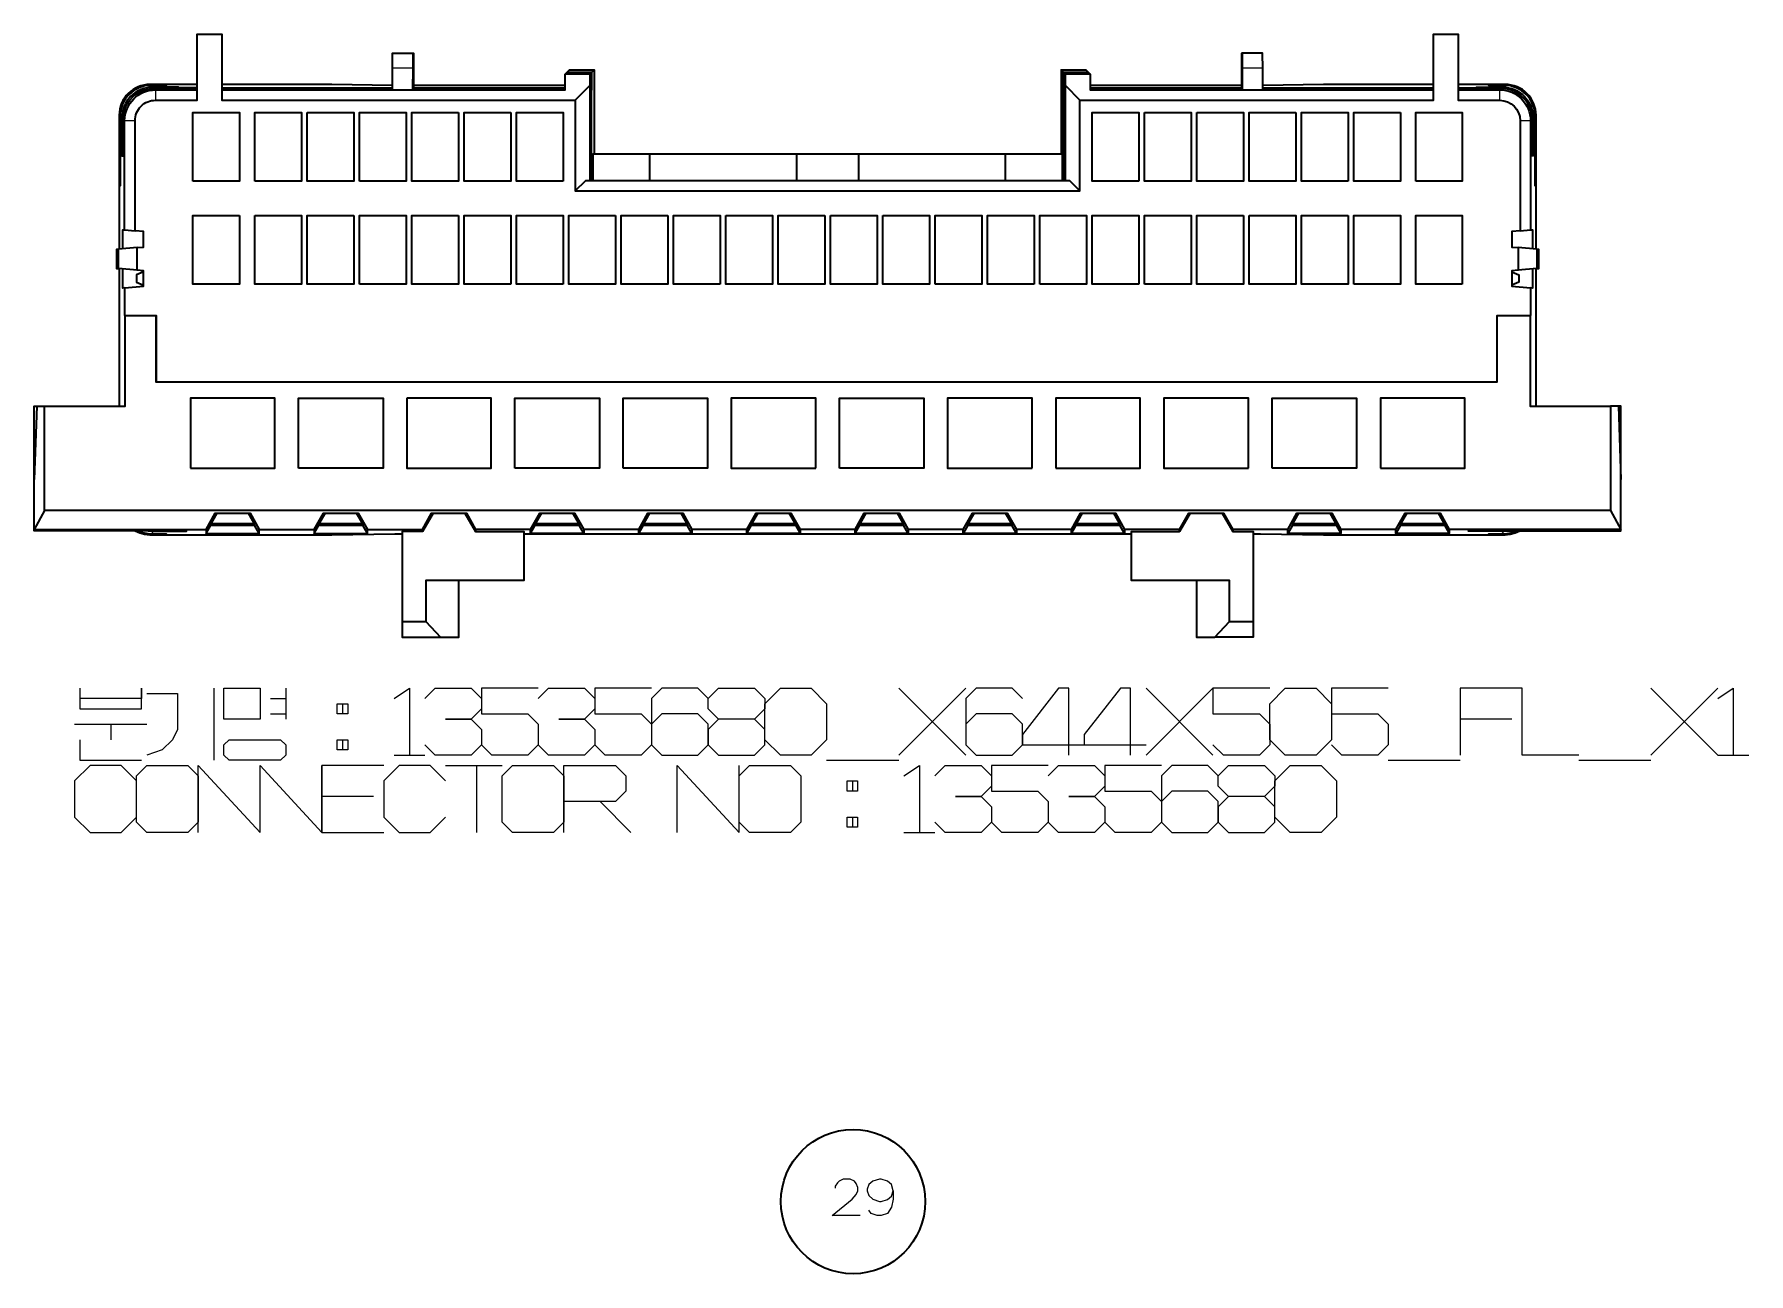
# Model space of a CAD drawing. Header units: millimetres. Extents: x 0 to 174, y 0 to 33.
# Drawn here: x 19.269 to 22.544, y 12.63 to 14.997 of the extents above; entities that cross this region are included whole.
import ezdxf

# ---------------------------------------------------------------- set-up
doc = ezdxf.new("R2010")
doc.units = ezdxf.units.MM
doc.layers.add('PDF_Geomertry', color=7, linetype='Continuous', true_color=0x405f80)

# ---------------------------------------------------------------- blocks, each defined once
blk = doc.blocks.new('SYM_13535680_004')
at = {"layer": 'PDF_Geomertry', "color": 7, "lineweight": 35}
for points in [[(-1.3347, 0.0363), (-1.3353, 0.0363), (-1.3353, 0.0892), (-1.2993, 0.0924), (-1.2993, 0.1219), (-1.3117, 0.1229), (-1.3117, 0.1661), (-1.2993, 0.1672), (-1.2993, 0.1967), (-1.3156, 0.1982), (-1.3156, 0.4085, -0.41589), (-1.2764, 0.4476), (-1.1969, 0.4476), (-1.1969, 0.5736), (-1.1497, 0.5736), (-1.1497, 0.4476), (-0.4746, 0.4476), (-0.4746, 0.2743), (0.49, 0.2743), (0.49, 0.4476), (1.1653, 0.4476), (1.1653, 0.5736), (1.2125, 0.5736), (1.2125, 0.4476), (1.2919, 0.4476, -0.412193), (1.3311, 0.4085), (1.3311, 0.1982), (1.3149, 0.1967), (1.3149, 0.1672), (1.3271, 0.1661), (1.3271, 0.1229), (1.3149, 0.1219), (1.3149, 0.0924), (1.3508, 0.0892), (1.3508, 0.0363), (1.3503, 0.0363)], [(-1.1969, 0.4779), (-1.2868, 0.4779, 0.413298), (-1.3458, 0.4189), (-1.3458, 0.1631)], [(-1.1969, 0.4715), (-1.2324, 0.4715), (-1.2324, 0.4726), (-1.2815, 0.4726, 0.415532), (-1.3406, 0.4136), (-1.3406, 0.3414), (-1.3383, 0.3414), (-1.3383, 0.4114), (-1.3383, 0.4132), (-1.3371, 0.4229), (-1.3344, 0.4324, -0.310461), (-1.279, 0.4703)], [(-1.3354, 0.1999), (-1.3354, 0.4085, -0.413268), (-1.2764, 0.4675), (-1.1969, 0.4675)], [(1.3614, 0.1631), (1.3614, 0.4189, 0.413974), (1.3022, 0.4779), (1.2125, 0.4779)], [(1.2125, 0.4715), (1.2479, 0.4715), (1.2479, 0.4726), (1.2971, 0.4726, -0.413279), (1.3561, 0.4136), (1.3561, 0.3414), (1.3539, 0.3414), (1.3539, 0.4114), (1.3531, 0.4211), (1.3506, 0.4306), (1.35, 0.4324, 0.306709), (1.2946, 0.4703)], [(1.2125, 0.4675), (1.2919, 0.4675, -0.413309), (1.351, 0.4085), (1.351, 0.1999)]]:
    blk.add_lwpolyline(points, format="xyb", dxfattribs=at)
for points in [[(-1.1497, 0.4675), (-0.8239, 0.4675), (-0.8238, 0.5092), (-0.8235, 0.5364), (-0.8235, 0.5375), (-0.8233, 0.5376), (-0.784, 0.5376)], [(-0.8239, 0.4675), (-0.7846, 0.4675), (-0.7843, 0.5092), (-0.784, 0.5365), (-0.784, 0.5375), (-0.784, 0.5376), (-0.7836, 0.5376), (-0.7836, 0.4685), (-0.7846, 0.4675), (-0.494, 0.4675), (-0.4938, 0.4974), (-0.4915, 0.4996), (-0.4443, 0.4996), (-0.4465, 0.4974), (-0.4938, 0.4974)], [(0.5093, 0.4974), (0.5096, 0.4675), (0.8, 0.4675), (0.799, 0.4685), (0.799, 0.5376), (0.7994, 0.5376), (0.7996, 0.5375), (0.7996, 0.5364), (0.7999, 0.5092), (0.8, 0.4675), (0.8394, 0.4675), (0.8393, 0.5092), (0.839, 0.5365), (0.8389, 0.5375), (0.8389, 0.5376), (0.7994, 0.5376)], [(-0.4899, 0.4996), (-0.4899, 0.5013), (-0.4856, 0.5056), (-0.4382, 0.5056)], [(-0.4899, 0.5013), (-0.4426, 0.5013)], [(-0.4465, 0.4974), (-0.4467, 0.4756), (-0.4467, 0.2942)], [(-0.444, 0.2942), (-0.444, 0.4324), (-0.4443, 0.4996)], [(-0.4431, 0.2942), (-0.4431, 0.4319), (-0.4426, 0.5013), (-0.4382, 0.5056), (-0.4382, 0.4761), (-0.4382, 0.3453)], [(0.4585, 0.2942), (0.4585, 0.4319), (0.4582, 0.5013), (0.4537, 0.5056), (0.4537, 0.4761), (0.4537, 0.3453)], [(0.4537, 0.5056), (0.501, 0.5056), (0.5054, 0.5013), (0.5054, 0.4996)], [(0.4582, 0.5013), (0.5054, 0.5013)], [(0.4597, 0.4996), (0.4594, 0.4324), (0.4594, 0.2942)], [(0.4622, 0.2942), (0.4622, 0.4756), (0.4621, 0.4974)], [(-1.1969, 0.4701), (-1.279, 0.4701)], [(-1.2324, 0.4701), (-1.2324, 0.4715)], [(-0.8239, 0.4761), (-0.9394, 0.4779), (-1.1497, 0.4779)], [(-1.1497, 0.4715), (-0.8239, 0.4715)], [(-0.8239, 0.4701), (-1.1497, 0.4701)], [(-0.494, 0.4761), (-0.7836, 0.4761)], [(-0.7836, 0.4715), (-0.494, 0.4715)], [(-0.494, 0.4701), (-0.7836, 0.4701)], [(-0.4746, 0.4476), (-0.4467, 0.4756)], [(0.4622, 0.4756), (0.49, 0.4476)], [(0.799, 0.4761), (0.5094, 0.4761)], [(0.5096, 0.4715), (0.799, 0.4715)], [(0.799, 0.4701), (0.5096, 0.4701)], [(1.1653, 0.4779), (0.955, 0.4779), (0.8393, 0.4761)], [(0.8394, 0.4715), (1.1653, 0.4715)], [(1.1653, 0.4701), (0.8394, 0.4701)], [(0.8394, 0.4675), (1.1653, 0.4675)], [(1.2946, 0.4701), (1.2125, 0.4701)], [(1.2479, 0.4715), (1.2479, 0.4701)], [(-0.4431, 0.4319), (-0.444, 0.4319)], [(0.4594, 0.4319), (0.4585, 0.4319)], [(-0.4404, 0.2942), (-0.4403, 0.3453), (-0.3322, 0.3453), (-0.0513, 0.3453)], [(-0.3322, 0.2942), (-0.3322, 0.3453)], [(-0.0513, 0.2942), (-0.0513, 0.3453), (0.0668, 0.3453), (0.3478, 0.3453)], [(0.0668, 0.3453), (0.0668, 0.2942)], [(0.3478, 0.2942), (0.3478, 0.3453), (0.4558, 0.3453), (0.4558, 0.2942)], [(-0.4746, 0.2743), (-0.4544, 0.2942), (0.47, 0.2942), (0.49, 0.2743)], [(-1.3392, 0.1638), (-1.3392, 0.2001), (-1.3354, 0.1999), (-1.3156, 0.1982)], [(1.3311, 0.1982), (1.351, 0.1999), (1.3547, 0.2001), (1.3547, 0.1638)], [(-1.3117, 0.1661), (-1.3474, 0.1629), (-1.351, 0.1626), (-1.351, 0.1264), (-1.3474, 0.1261), (-1.3474, 0.1629)], [(1.3629, 0.1629), (1.3629, 0.1261), (1.3665, 0.1264), (1.3665, 0.1626), (1.3629, 0.1629), (1.3271, 0.1661)], [(-1.3117, 0.1229), (-1.3474, 0.1261)], [(-1.3458, 0.126), (-1.3458, -0.1369)], [(-1.3353, 0.0892), (-1.3392, 0.0889), (-1.3392, 0.1254)], [(-1.2993, 0.1196), (-1.3131, 0.114), (-1.3131, 0.1003), (-1.2993, 0.0947)], [(1.3149, 0.1196), (1.3286, 0.114), (1.3286, 0.1003), (1.3149, 0.0947)], [(1.3629, 0.1261), (1.3271, 0.1229)], [(1.3547, 0.1254), (1.3547, 0.0889), (1.3508, 0.0892)], [(1.3614, -0.1369), (1.3614, 0.126)], [(-1.5033, -0.1369), (-1.4883, -0.1369), (-1.3347, -0.1369), (-1.3347, 0.0363), (-1.2757, 0.0363), (-1.2757, -0.0901), (1.2872, -0.0901), (1.2872, 0.0363), (1.3503, 0.0363), (1.3503, -0.1369), (1.5037, -0.1369), (1.5037, -0.3358), (-1.4883, -0.3358), (-1.4883, -0.1369)], [(-1.2757, 0.0363), (-1.2751, 0.0363), (-1.2751, -0.0901)], [(1.2868, -0.0901), (1.2868, 0.0363), (1.2872, 0.0363)], [(-1.4883, -0.3358), (-1.5081, -0.3726), (-1.5081, -0.2765), (-1.5081, -0.1369), (-1.5033, -0.1369), (-1.5081, -0.2765)], [(1.5037, -0.3358), (1.5235, -0.3726), (1.5235, -0.2765), (1.5235, -0.1369), (1.5189, -0.1369), (1.5037, -0.1369)], [(1.5189, -0.1369), (1.5235, -0.2765)], [(-1.1799, -0.3726), (-1.1624, -0.341), (-1.0958, -0.341), (-1.0782, -0.3726)], [(-1.1592, -0.341), (-1.171, -0.3614)], [(-1.0872, -0.3614), (-1.0989, -0.341)], [(-0.9732, -0.3726), (-0.9557, -0.341), (-0.889, -0.341), (-0.8715, -0.3726)], [(-0.9525, -0.341), (-0.9643, -0.3614)], [(-0.8804, -0.3614), (-0.8922, -0.341)], [(-0.7461, -0.341), (-0.7665, -0.3764)], [(-0.7665, -0.3726), (-0.7489, -0.341), (-0.6824, -0.341), (-0.6649, -0.3726)], [(-0.6853, -0.341), (-0.6649, -0.3764)], [(-0.5599, -0.3726), (-0.5422, -0.341), (-0.4757, -0.341), (-0.4582, -0.3726)], [(-0.5392, -0.341), (-0.5508, -0.3614)], [(-0.4671, -0.3614), (-0.4789, -0.341)], [(-0.3532, -0.3726), (-0.3356, -0.341), (-0.269, -0.341), (-0.2514, -0.3726)], [(-0.3325, -0.341), (-0.3442, -0.3614)], [(-0.2604, -0.3614), (-0.2721, -0.341)], [(-0.1464, -0.3726), (-0.1289, -0.341), (-0.0624, -0.341), (-0.0447, -0.3726)], [(-0.1257, -0.341), (-0.1375, -0.3614)], [(-0.0537, -0.3614), (-0.0654, -0.341)], [(0.0603, -0.3726), (0.0778, -0.341), (0.1444, -0.341), (0.1619, -0.3726)], [(0.081, -0.341), (0.0692, -0.3614)], [(0.1529, -0.3614), (0.1412, -0.341)], [(0.2669, -0.3726), (0.2844, -0.341), (0.3511, -0.341), (0.3686, -0.3726)], [(0.2876, -0.341), (0.276, -0.3614)], [(0.3597, -0.3614), (0.3479, -0.341)], [(0.4736, -0.3726), (0.4912, -0.341), (0.5578, -0.341), (0.5753, -0.3726)], [(0.4943, -0.341), (0.4826, -0.3614)], [(0.5664, -0.3614), (0.5546, -0.341)], [(0.6803, -0.3726), (0.6979, -0.341), (0.7644, -0.341), (0.7821, -0.3726)], [(0.7007, -0.341), (0.6803, -0.3764)], [(0.7615, -0.341), (0.7821, -0.3764)], [(0.8871, -0.3726), (0.9046, -0.341), (0.9711, -0.341), (0.9887, -0.3726)], [(0.9078, -0.341), (0.896, -0.3614)], [(0.9797, -0.3614), (0.9681, -0.341)], [(1.0937, -0.3726), (1.1113, -0.341), (1.1779, -0.341), (1.1954, -0.3726)], [(1.1144, -0.341), (1.1026, -0.3614)], [(1.1864, -0.3614), (1.1747, -0.341)], [(-1.2904, -0.3747), (-1.2807, -0.3757), (-1.2801, -0.3757), (-1.2171, -0.3757), (-1.2171, -0.3747), (-1.5081, -0.3747), (-1.5081, -0.3726), (-1.1799, -0.3726), (-1.1799, -0.3797), (-1.0782, -0.3797), (-1.0782, -0.3726), (-0.9732, -0.3726), (-0.9732, -0.3797), (-0.8715, -0.3797), (-0.8715, -0.3726), (-0.7665, -0.3726), (-0.7665, -0.3764), (-0.8053, -0.3764), (-0.8053, -0.5483), (-0.8053, -0.5779), (-0.7319, -0.5779), (-0.6969, -0.5779), (-0.6969, -0.4696)], [(-1.3156, -0.3747), (-1.3067, -0.3789), (-1.2972, -0.3814), (-1.2874, -0.3822), (-1.2868, -0.3822), (-0.9394, -0.3822), (-0.819, -0.3804), (-0.8053, -0.3804)], [(-1.3103, -0.3747), (-1.3011, -0.3782), (-1.2914, -0.3801), (-1.285, -0.3804), (-1.256, -0.3804), (-1.256, -0.3812), (-1.2858, -0.3812), (-1.2943, -0.3807), (-1.3039, -0.3785), (-1.3129, -0.3747)], [(-1.1799, -0.3797), (-1.171, -0.364)], [(-1.0782, -0.3797), (-1.0872, -0.364)], [(-0.9732, -0.3797), (-0.9643, -0.364)], [(-0.8715, -0.3797), (-0.8804, -0.364)], [(0.7125, -0.4696), (0.7125, -0.5779), (0.7475, -0.5779), (0.7754, -0.5483), (0.7754, -0.4696), (0.5885, -0.4696), (0.5885, -0.3764), (0.6803, -0.3764), (0.6803, -0.3726), (0.5753, -0.3726), (0.5753, -0.3797), (0.4736, -0.3797), (0.4736, -0.3726), (0.3686, -0.3726), (0.3686, -0.3797), (0.2669, -0.3797), (0.2669, -0.3726), (0.1619, -0.3726), (0.1619, -0.3797), (0.0603, -0.3797), (0.0603, -0.3726), (-0.0447, -0.3726), (-0.0447, -0.3797), (-0.1464, -0.3797), (-0.1464, -0.3726), (-0.2514, -0.3726), (-0.2514, -0.3797), (-0.3532, -0.3797), (-0.3532, -0.3726), (-0.4582, -0.3726), (-0.4582, -0.3797), (-0.5599, -0.3797), (-0.5599, -0.3726), (-0.6649, -0.3726), (-0.6649, -0.3764), (-0.5729, -0.3764), (-0.5729, -0.4696), (-0.76, -0.4696), (-0.76, -0.5483), (-0.7319, -0.5779)], [(-0.5729, -0.3804), (0.5885, -0.3804)], [(-0.5599, -0.3797), (-0.5508, -0.364)], [(-0.4582, -0.3797), (-0.4671, -0.364)], [(-0.3532, -0.3797), (-0.3442, -0.364)], [(-0.2514, -0.3797), (-0.2604, -0.364)], [(-0.1464, -0.3797), (-0.1375, -0.364)], [(-0.0537, -0.364), (-0.0447, -0.3797)], [(0.0603, -0.3797), (0.0692, -0.364)], [(0.1619, -0.3797), (0.1529, -0.364)], [(0.276, -0.364), (0.2669, -0.3797)], [(0.3686, -0.3797), (0.3597, -0.364)], [(0.4736, -0.3797), (0.4826, -0.364)], [(0.5753, -0.3797), (0.5664, -0.364)], [(1.306, -0.3747), (1.3054, -0.3749), (1.2957, -0.3757), (1.2325, -0.3757), (1.2325, -0.3747), (1.5235, -0.3747), (1.5235, -0.3726), (1.1954, -0.3726), (1.1954, -0.3797), (1.0937, -0.3797), (1.0937, -0.3726), (0.9887, -0.3726), (0.9887, -0.3797), (0.8871, -0.3797), (0.8871, -0.3726), (0.7821, -0.3726), (0.7821, -0.3764), (0.8207, -0.3764), (0.8207, -0.5483), (0.8207, -0.5779), (0.7475, -0.5779)], [(0.8207, -0.3804), (0.8346, -0.3804), (0.955, -0.3822), (1.3022, -0.3822), (1.3121, -0.3815), (1.3215, -0.379), (1.3306, -0.3751), (1.3311, -0.3747)], [(0.896, -0.364), (0.8871, -0.3797)], [(0.9797, -0.364), (0.9887, -0.3797)], [(1.1026, -0.364), (1.0937, -0.3797)], [(1.1864, -0.364), (1.1954, -0.3797)], [(1.3285, -0.3747), (1.3206, -0.3781), (1.3111, -0.3806), (1.3012, -0.3812), (1.2715, -0.3812), (1.2715, -0.3804), (1.3004, -0.3804), (1.3103, -0.3796), (1.3197, -0.3772), (1.3257, -0.3747)], [(-0.8053, -0.5483), (-0.76, -0.5483)], [(0.7754, -0.5483), (0.8207, -0.5483)]]:
    blk.add_lwpolyline(points, dxfattribs=at)
at = {"layer": 'PDF_Geomertry', "color": 7, "lineweight": 13}
for points in [[(-0.7843, 0.5092), (-0.8238, 0.5092)], [(0.8393, 0.5092), (0.7999, 0.5092)], [(-1.2868, 0.4779), (-1.2858, 0.4769)], [(-1.285, 0.4761), (-1.2815, 0.4726)], [(-1.279, 0.4701), (-1.2764, 0.4675), (-1.2764, 0.4476)], [(1.2919, 0.4476), (1.2919, 0.4675), (1.2946, 0.4701)], [(1.2971, 0.4726), (1.3004, 0.4761)], [(1.3012, 0.4769), (1.3022, 0.4779)], [(-1.345, 0.4179), (-1.3458, 0.4189)], [(-1.3406, 0.4136), (-1.344, 0.4171)], [(-1.3156, 0.4085), (-1.3354, 0.4085), (-1.3383, 0.4114)], [(1.3539, 0.4114), (1.351, 0.4085), (1.3311, 0.4085)], [(1.3596, 0.4171), (1.3561, 0.4136)], [(1.3614, 0.4189), (1.3604, 0.4179)], [(-1.2858, -0.3812), (-1.2868, -0.3822)], [(-1.2801, -0.3757), (-1.285, -0.3804)], [(1.3004, -0.3804), (1.2957, -0.3757)], [(1.3022, -0.3822), (1.3012, -0.3812)]]:
    blk.add_lwpolyline(points, dxfattribs=at)
at = {"layer": 'PDF_Geomertry', "color": 7, "lineweight": 35}
for points in [[(0.5093, 0.4974), (0.4621, 0.4974), (0.4597, 0.4996), (0.5071, 0.4996)], [(-1.2049, 0.2933), (-1.2049, 0.4244), (-1.1158, 0.4244), (-1.1158, 0.2933)], [(-1.0868, 0.2933), (-1.0868, 0.4244), (-0.9978, 0.4244), (-0.9978, 0.2933)], [(-0.9868, 0.4244), (-0.8978, 0.4244), (-0.8978, 0.2933), (-0.9868, 0.2933)], [(-0.8867, 0.2933), (-0.8867, 0.4244), (-0.7978, 0.4244), (-0.7978, 0.2933)], [(-0.6978, 0.4244), (-0.6978, 0.2933), (-0.7867, 0.2933), (-0.7867, 0.4244)], [(-0.5978, 0.4244), (-0.5978, 0.2933), (-0.6867, 0.2933), (-0.6867, 0.4244)], [(-0.4978, 0.2933), (-0.5868, 0.2933), (-0.5868, 0.4244), (-0.4978, 0.4244)], [(0.6022, 0.2933), (0.5133, 0.2933), (0.5133, 0.4244), (0.6022, 0.4244)], [(0.6132, 0.4244), (0.7022, 0.4244), (0.7022, 0.2933), (0.6132, 0.2933)], [(0.7133, 0.4244), (0.8022, 0.4244), (0.8022, 0.2933), (0.7133, 0.2933)], [(0.9022, 0.4244), (0.9022, 0.2933), (0.8132, 0.2933), (0.8132, 0.4244)], [(1.0022, 0.2933), (0.9133, 0.2933), (0.9133, 0.4244), (1.0022, 0.4244)], [(1.1022, 0.4244), (1.1022, 0.2933), (1.0133, 0.2933), (1.0133, 0.4244)], [(1.1314, 0.2933), (1.1314, 0.4244), (1.2204, 0.4244), (1.2204, 0.2933)], [(-1.1158, 0.2276), (-1.1158, 0.0965), (-1.2049, 0.0965), (-1.2049, 0.2276)], [(-1.0868, 0.2276), (-0.9978, 0.2276), (-0.9978, 0.0965), (-1.0868, 0.0965)], [(-0.8978, 0.2276), (-0.8978, 0.0965), (-0.9868, 0.0965), (-0.9868, 0.2276)], [(-0.8867, 0.0965), (-0.8867, 0.2276), (-0.7978, 0.2276), (-0.7978, 0.0965)], [(-0.6978, 0.2276), (-0.6978, 0.0965), (-0.7867, 0.0965), (-0.7867, 0.2276)], [(-0.5978, 0.0965), (-0.6867, 0.0965), (-0.6867, 0.2276), (-0.5978, 0.2276)], [(-0.4978, 0.0965), (-0.5868, 0.0965), (-0.5868, 0.2276), (-0.4978, 0.2276)], [(-0.3978, 0.2276), (-0.3978, 0.0965), (-0.4868, 0.0965), (-0.4868, 0.2276)], [(-0.2978, 0.2276), (-0.2978, 0.0965), (-0.3867, 0.0965), (-0.3867, 0.2276)], [(-0.1978, 0.0965), (-0.2867, 0.0965), (-0.2867, 0.2276), (-0.1978, 0.2276)], [(-0.1867, 0.2276), (-0.0978, 0.2276), (-0.0978, 0.0965), (-0.1867, 0.0965)], [(0.0022, 0.2276), (0.0022, 0.0965), (-0.0867, 0.0965), (-0.0867, 0.2276)], [(0.0133, 0.2276), (0.1022, 0.2276), (0.1022, 0.0965), (0.0133, 0.0965)], [(0.1133, 0.2276), (0.2022, 0.2276), (0.2022, 0.0965), (0.1133, 0.0965)], [(0.2133, 0.0965), (0.2133, 0.2276), (0.3022, 0.2276), (0.3022, 0.0965)], [(0.4022, 0.0965), (0.3133, 0.0965), (0.3133, 0.2276), (0.4022, 0.2276)], [(0.4133, 0.0965), (0.4133, 0.2276), (0.5022, 0.2276), (0.5022, 0.0965)], [(0.6022, 0.0965), (0.5133, 0.0965), (0.5133, 0.2276), (0.6022, 0.2276)], [(0.6132, 0.0965), (0.6132, 0.2276), (0.7022, 0.2276), (0.7022, 0.0965)], [(0.8022, 0.2276), (0.8022, 0.0965), (0.7133, 0.0965), (0.7133, 0.2276)], [(0.8132, 0.2276), (0.9022, 0.2276), (0.9022, 0.0965), (0.8132, 0.0965)], [(1.0022, 0.2276), (1.0022, 0.0965), (0.9133, 0.0965), (0.9133, 0.2276)], [(1.0133, 0.0965), (1.0133, 0.2276), (1.1022, 0.2276), (1.1022, 0.0965)], [(1.2204, 0.0965), (1.1314, 0.0965), (1.1314, 0.2276), (1.2204, 0.2276)], [(-1.2097, -0.255), (-1.0483, -0.255), (-1.0483, -0.1212), (-1.2097, -0.1212)], [(-1.0031, -0.255), (-1.0031, -0.1212), (-0.8417, -0.1212), (-0.8417, -0.255)], [(-0.7964, -0.1212), (-0.7964, -0.255), (-0.635, -0.255), (-0.635, -0.1212)], [(-0.5897, -0.255), (-0.5897, -0.1212), (-0.4283, -0.1212), (-0.4283, -0.255)], [(-0.3831, -0.255), (-0.3831, -0.1212), (-0.2215, -0.1212), (-0.2215, -0.255)], [(-0.0149, -0.255), (-0.0149, -0.1212), (-0.1763, -0.1212), (-0.1763, -0.255)], [(0.0304, -0.255), (0.0304, -0.1212), (0.1918, -0.1212), (0.1918, -0.255)], [(0.3985, -0.255), (0.3985, -0.1212), (0.2371, -0.1212), (0.2371, -0.255)], [(0.4437, -0.255), (0.6051, -0.255), (0.6051, -0.1212), (0.4437, -0.1212)], [(0.8119, -0.255), (0.8119, -0.1212), (0.6504, -0.1212), (0.6504, -0.255)], [(0.8572, -0.255), (0.8572, -0.1212), (1.0186, -0.1212), (1.0186, -0.255)], [(1.0639, -0.255), (1.2253, -0.255), (1.2253, -0.1212), (1.0639, -0.1212)], [(-1.171, -0.3614), (-1.171, -0.364), (-1.0872, -0.364), (-1.0872, -0.3614)], [(-0.9643, -0.3614), (-0.9643, -0.364), (-0.8804, -0.364), (-0.8804, -0.3614)], [(-0.5508, -0.3614), (-0.5508, -0.364), (-0.4671, -0.364), (-0.4671, -0.3614)], [(-0.3442, -0.3614), (-0.3442, -0.364), (-0.2604, -0.364), (-0.2604, -0.3614)], [(-0.1375, -0.3614), (-0.1375, -0.364), (-0.0537, -0.364), (-0.0537, -0.3614)], [(0.0692, -0.3614), (0.0692, -0.364), (0.1529, -0.364), (0.1529, -0.3614)], [(0.276, -0.3614), (0.276, -0.364), (0.3597, -0.364), (0.3597, -0.3614)], [(0.4826, -0.3614), (0.4826, -0.364), (0.5664, -0.364), (0.5664, -0.3614)], [(0.896, -0.364), (0.9797, -0.364), (0.9797, -0.3614), (0.896, -0.3614)], [(1.1026, -0.364), (1.1864, -0.364), (1.1864, -0.3614), (1.1026, -0.3614)]]:
    blk.add_lwpolyline(points, close=True, dxfattribs=at)
for points in [[(-1.345, 0.4179, -0.413803), (-1.2858, 0.4769), (-1.256, 0.4769), (-1.256, 0.4761), (-1.285, 0.4761, 0.413317), (-1.344, 0.4171), (-1.344, 0.2843), (-1.345, 0.2843)], [(1.3604, 0.2843), (1.3596, 0.2843), (1.3596, 0.4171, 0.413979), (1.3004, 0.4761), (1.2715, 0.4761), (1.2715, 0.4769), (1.3012, 0.4769, -0.414009), (1.3604, 0.4179)]]:
    blk.add_lwpolyline(points, format="xyb", close=True, dxfattribs=at)

msp = doc.modelspace()

# ---------------------------------------------------------------- linework, layer by layer
at = {"layer": 'PDF_Geomertry', "color": 7, "lineweight": 13}
for points in [[(19.3556, 13.7481), (19.3556, 13.7088), (19.4736, 13.7088), (19.4736, 13.7481), (19.4736, 13.7283), (19.3556, 13.7283)], [(19.4835, 13.7382), (19.5425, 13.7382), (19.5425, 13.6989), (19.5425, 13.6693), (19.5326, 13.6496), (19.5131, 13.63), (19.4835, 13.6201)], [(19.6114, 13.7481), (19.6114, 13.6103)], [(19.7197, 13.7283), (19.7492, 13.7283)], [(19.7492, 13.7481), (19.7492, 13.689)], [(19.956, 13.7283), (19.9854, 13.7481), (19.9854, 13.6201)], [(20.015, 13.7283), (20.0346, 13.7481), (20.1036, 13.7481), (20.1232, 13.7283), (20.1232, 13.7088), (20.1036, 13.689), (20.0543, 13.689), (20.1036, 13.689), (20.1232, 13.6693), (20.1232, 13.6397), (20.1036, 13.6201), (20.0346, 13.6201), (20.015, 13.6397)], [(20.2315, 13.7481), (20.1232, 13.7481), (20.1232, 13.6989), (20.2118, 13.6989), (20.2315, 13.6792), (20.2315, 13.6397), (20.2118, 13.6201), (20.1429, 13.6201), (20.1232, 13.6397)], [(20.2315, 13.7283), (20.2512, 13.7481), (20.3201, 13.7481), (20.3397, 13.7283), (20.3397, 13.7088), (20.3201, 13.689), (20.2708, 13.689), (20.3201, 13.689), (20.3397, 13.6693), (20.3397, 13.6397), (20.3201, 13.6201), (20.2512, 13.6201), (20.2315, 13.6397)], [(20.4481, 13.7481), (20.3397, 13.7481), (20.3397, 13.6989), (20.4283, 13.6989), (20.4481, 13.6792), (20.4481, 13.6397), (20.4283, 13.6201), (20.3594, 13.6201), (20.3397, 13.6397)], [(20.5563, 13.7283), (20.5367, 13.7481), (20.4678, 13.7481), (20.4481, 13.7283), (20.4481, 13.6397), (20.4678, 13.6201), (20.5367, 13.6201), (20.5563, 13.6397), (20.5563, 13.6792), (20.5367, 13.6989), (20.4678, 13.6989), (20.4481, 13.6792)], [(20.9204, 13.7481), (21.0485, 13.6201)], [(21.0485, 13.7481), (20.9204, 13.6201)], [(21.1567, 13.7283), (21.1369, 13.7481), (21.0681, 13.7481), (21.0485, 13.7283), (21.0485, 13.6397), (21.0681, 13.6201), (21.1369, 13.6201), (21.1567, 13.6397), (21.1567, 13.6792), (21.1369, 13.6989), (21.0681, 13.6989), (21.0485, 13.6792)], [(21.2453, 13.6201), (21.2453, 13.7481), (21.2256, 13.7481), (21.1567, 13.6594), (21.1567, 13.6397), (21.2749, 13.6397)], [(21.3633, 13.6201), (21.3633, 13.7481), (21.3438, 13.7481), (21.2749, 13.6594), (21.2749, 13.6397), (21.3929, 13.6397)], [(21.3929, 13.7481), (21.5208, 13.6201)], [(21.5208, 13.7481), (21.3929, 13.6201)], [(21.6292, 13.7481), (21.5208, 13.7481), (21.5208, 13.6989), (21.6094, 13.6989), (21.6292, 13.6792), (21.6292, 13.6397), (21.6094, 13.6201), (21.5406, 13.6201), (21.5208, 13.6397)], [(21.8556, 13.7481), (21.7472, 13.7481), (21.7472, 13.6989), (21.8358, 13.6989), (21.8556, 13.6792), (21.8556, 13.6397), (21.8358, 13.6201), (21.7669, 13.6201), (21.7472, 13.6397)], [(22.2197, 13.6201), (22.1114, 13.6201), (22.1114, 13.7481), (21.9933, 13.7481), (21.9933, 13.6201)], [(22.3575, 13.7481), (22.4854, 13.6201), (22.5444, 13.6201)], [(22.4854, 13.7481), (22.3575, 13.6201)], [(22.4854, 13.7283), (22.515, 13.7481), (22.515, 13.6201)], [(19.7197, 13.6989), (19.7492, 13.6989)], [(19.8575, 13.7185), (19.8575, 13.6989)], [(19.3457, 13.6792), (19.4835, 13.6792)], [(19.4146, 13.6792), (19.4146, 13.6496)], [(20.576, 13.689), (20.5563, 13.6693), (20.5563, 13.6397), (20.576, 13.6201), (20.6449, 13.6201), (20.6646, 13.6397), (20.6646, 13.6693), (20.6449, 13.689)], [(22.0918, 13.689), (21.9933, 13.689)], [(19.3556, 13.6496), (19.3556, 13.6103), (19.4736, 13.6103)], [(19.8575, 13.6496), (19.8575, 13.63)], [(19.4638, 13.5708), (19.4343, 13.6004), (19.3751, 13.6004), (19.3457, 13.5708), (19.3457, 13.5019), (19.3751, 13.4725), (19.4343, 13.4725), (19.4638, 13.5019)], [(19.5819, 13.4725), (19.5819, 13.6004), (19.7, 13.4725), (19.7, 13.6004)], [(19.7, 13.4725), (19.7, 13.6004), (19.8181, 13.4725), (19.8181, 13.6004)], [(19.9363, 13.6004), (19.8181, 13.6004), (19.8181, 13.4725), (19.9363, 13.4725)], [(20.0543, 13.5708), (20.0249, 13.6004), (19.9657, 13.6004), (19.9363, 13.5708), (19.9363, 13.5019), (19.9657, 13.4725), (20.0249, 13.4725), (20.0543, 13.5019)], [(19.956, 13.6201), (20.015, 13.6201)], [(20.0543, 13.6004), (20.1626, 13.6004)], [(20.1133, 13.6004), (20.1133, 13.4725)], [(20.2807, 13.4725), (20.2807, 13.6004), (20.3792, 13.6004), (20.3989, 13.5807), (20.3989, 13.5513), (20.3792, 13.5315), (20.2807, 13.5315)], [(20.4972, 13.4725), (20.4972, 13.6004), (20.6154, 13.4725), (20.6154, 13.6004)], [(20.7826, 13.6103), (20.9204, 13.6103)], [(20.9303, 13.5807), (20.9599, 13.6004), (20.9599, 13.4725)], [(20.9894, 13.5807), (21.009, 13.6004), (21.0779, 13.6004), (21.0976, 13.5807), (21.0976, 13.5611), (21.0779, 13.5414), (21.0287, 13.5414), (21.0779, 13.5414), (21.0976, 13.5217), (21.0976, 13.4921), (21.0779, 13.4725), (21.009, 13.4725), (20.9894, 13.4921)], [(21.206, 13.6004), (21.0976, 13.6004), (21.0976, 13.5513), (21.1863, 13.5513), (21.206, 13.5315), (21.206, 13.4921), (21.1863, 13.4725), (21.1174, 13.4725), (21.0976, 13.4921)], [(21.206, 13.5807), (21.2256, 13.6004), (21.2944, 13.6004), (21.3142, 13.5807), (21.3142, 13.5611), (21.2944, 13.5414), (21.2453, 13.5414), (21.2944, 13.5414), (21.3142, 13.5217), (21.3142, 13.4921), (21.2944, 13.4725), (21.2256, 13.4725), (21.206, 13.4921)], [(21.4225, 13.6004), (21.3142, 13.6004), (21.3142, 13.5513), (21.4028, 13.5513), (21.4225, 13.5315), (21.4225, 13.4921), (21.4028, 13.4725), (21.3339, 13.4725), (21.3142, 13.4921)], [(21.5307, 13.5807), (21.511, 13.6004), (21.4421, 13.6004), (21.4225, 13.5807), (21.4225, 13.4921), (21.4421, 13.4725), (21.511, 13.4725), (21.5307, 13.4921), (21.5307, 13.5315), (21.511, 13.5513), (21.4421, 13.5513), (21.4225, 13.5315)], [(21.8556, 13.6103), (21.9933, 13.6103)], [(22.2197, 13.6103), (22.3575, 13.6103)], [(20.8319, 13.5708), (20.8319, 13.5513)], [(19.9165, 13.5414), (19.8181, 13.5414)], [(20.3496, 13.5315), (20.4086, 13.4725)], [(21.5504, 13.5414), (21.5307, 13.5217), (21.5307, 13.4921), (21.5504, 13.4725), (21.6193, 13.4725), (21.639, 13.4921), (21.639, 13.5217), (21.6193, 13.5414)], [(20.8319, 13.5019), (20.8319, 13.4824)], [(20.9303, 13.4725), (20.9894, 13.4725)]]:
    msp.add_lwpolyline(points, dxfattribs=at)
for points in [[(19.6311, 13.7481), (19.7, 13.7481), (19.7, 13.689), (19.6311, 13.689), (19.6311, 13.7481)], [(20.576, 13.7481), (20.6449, 13.7481), (20.6646, 13.7283), (20.6646, 13.7088), (20.6449, 13.689), (20.576, 13.689), (20.5563, 13.7088), (20.5563, 13.7283), (20.576, 13.7481)], [(20.6942, 13.7481), (20.7532, 13.7481), (20.7826, 13.7185), (20.7826, 13.6496), (20.7532, 13.6201), (20.6942, 13.6201), (20.6646, 13.6496), (20.6646, 13.7185), (20.6942, 13.7481)], [(21.6586, 13.7481), (21.7178, 13.7481), (21.7472, 13.7185), (21.7472, 13.6496), (21.7178, 13.6201), (21.6586, 13.6201), (21.6292, 13.6496), (21.6292, 13.7185), (21.6586, 13.7481)], [(19.8476, 13.7185), (19.8674, 13.7185), (19.8674, 13.6989), (19.8476, 13.6989), (19.8476, 13.7185)], [(19.641, 13.6496), (19.7393, 13.6496), (19.7492, 13.6397), (19.7492, 13.6201), (19.7393, 13.6103), (19.641, 13.6103), (19.6311, 13.6201), (19.6311, 13.6397), (19.641, 13.6496)], [(19.8476, 13.6496), (19.8674, 13.6496), (19.8674, 13.63), (19.8476, 13.63), (19.8476, 13.6496)], [(19.4835, 13.6004), (19.5622, 13.6004), (19.5819, 13.5807), (19.5819, 13.4921), (19.5622, 13.4725), (19.4835, 13.4725), (19.4638, 13.4921), (19.4638, 13.5807), (19.4835, 13.6004)], [(20.1822, 13.6004), (20.261, 13.6004), (20.2807, 13.5807), (20.2807, 13.4921), (20.261, 13.4725), (20.1822, 13.4725), (20.1626, 13.4921), (20.1626, 13.5807), (20.1822, 13.6004)], [(20.635, 13.6004), (20.7138, 13.6004), (20.7335, 13.5807), (20.7335, 13.4921), (20.7138, 13.4725), (20.635, 13.4725), (20.6154, 13.4921), (20.6154, 13.5807), (20.635, 13.6004)], [(21.5504, 13.6004), (21.6193, 13.6004), (21.639, 13.5807), (21.639, 13.5611), (21.6193, 13.5414), (21.5504, 13.5414), (21.5307, 13.5611), (21.5307, 13.5807), (21.5504, 13.6004)], [(21.6685, 13.6004), (21.7275, 13.6004), (21.7571, 13.5708), (21.7571, 13.5019), (21.7275, 13.4725), (21.6685, 13.4725), (21.639, 13.5019), (21.639, 13.5708), (21.6685, 13.6004)], [(20.8221, 13.5708), (20.8418, 13.5708), (20.8418, 13.5513), (20.8221, 13.5513), (20.8221, 13.5708)], [(20.8221, 13.5019), (20.8418, 13.5019), (20.8418, 13.4824), (20.8221, 13.4824), (20.8221, 13.5019)]]:
    msp.add_lwpolyline(points, close=True, dxfattribs=at)
at = {"layer": 'PDF_Geomertry', "color": 18, "lineweight": 13, "true_color": 0x260000}
for points in [[(20.8467, 12.7411), (20.7933, 12.7411), (20.8311, 12.7722), (20.8389, 12.7811), (20.8422, 12.7878), (20.8422, 12.7944), (20.8389, 12.8022), (20.8356, 12.8067), (20.8278, 12.81), (20.8144, 12.81), (20.8067, 12.8067), (20.8033, 12.8033), (20.7989, 12.7967), (20.7989, 12.7933)], [(20.91, 12.7878), (20.9067, 12.8), (20.8989, 12.8067), (20.8867, 12.81), (20.8833, 12.81), (20.8711, 12.8067), (20.8633, 12.8), (20.86, 12.7911), (20.86, 12.7878), (20.8633, 12.7789), (20.8711, 12.7722), (20.8833, 12.7678), (20.8867, 12.7678), (20.8989, 12.7711), (20.9067, 12.7778), (20.91, 12.7878), (20.91, 12.7722), (20.9067, 12.7567), (20.8989, 12.7444), (20.8867, 12.7411), (20.8789, 12.7411), (20.8678, 12.7444), (20.8633, 12.7511)]]:
    msp.add_lwpolyline(points, dxfattribs=at)
at = {"layer": 'PDF_Geomertry', "color": 18, "lineweight": 35, "true_color": 0x260000}
msp.add_circle((20.8331, 12.7674), 0.1378, dxfattribs=at)

# ---------------------------------------------------------------- block references
msp.add_blockref('SYM_13535680_004', (20.7767, 14.4235))

doc.saveas('drawing.dxf')
